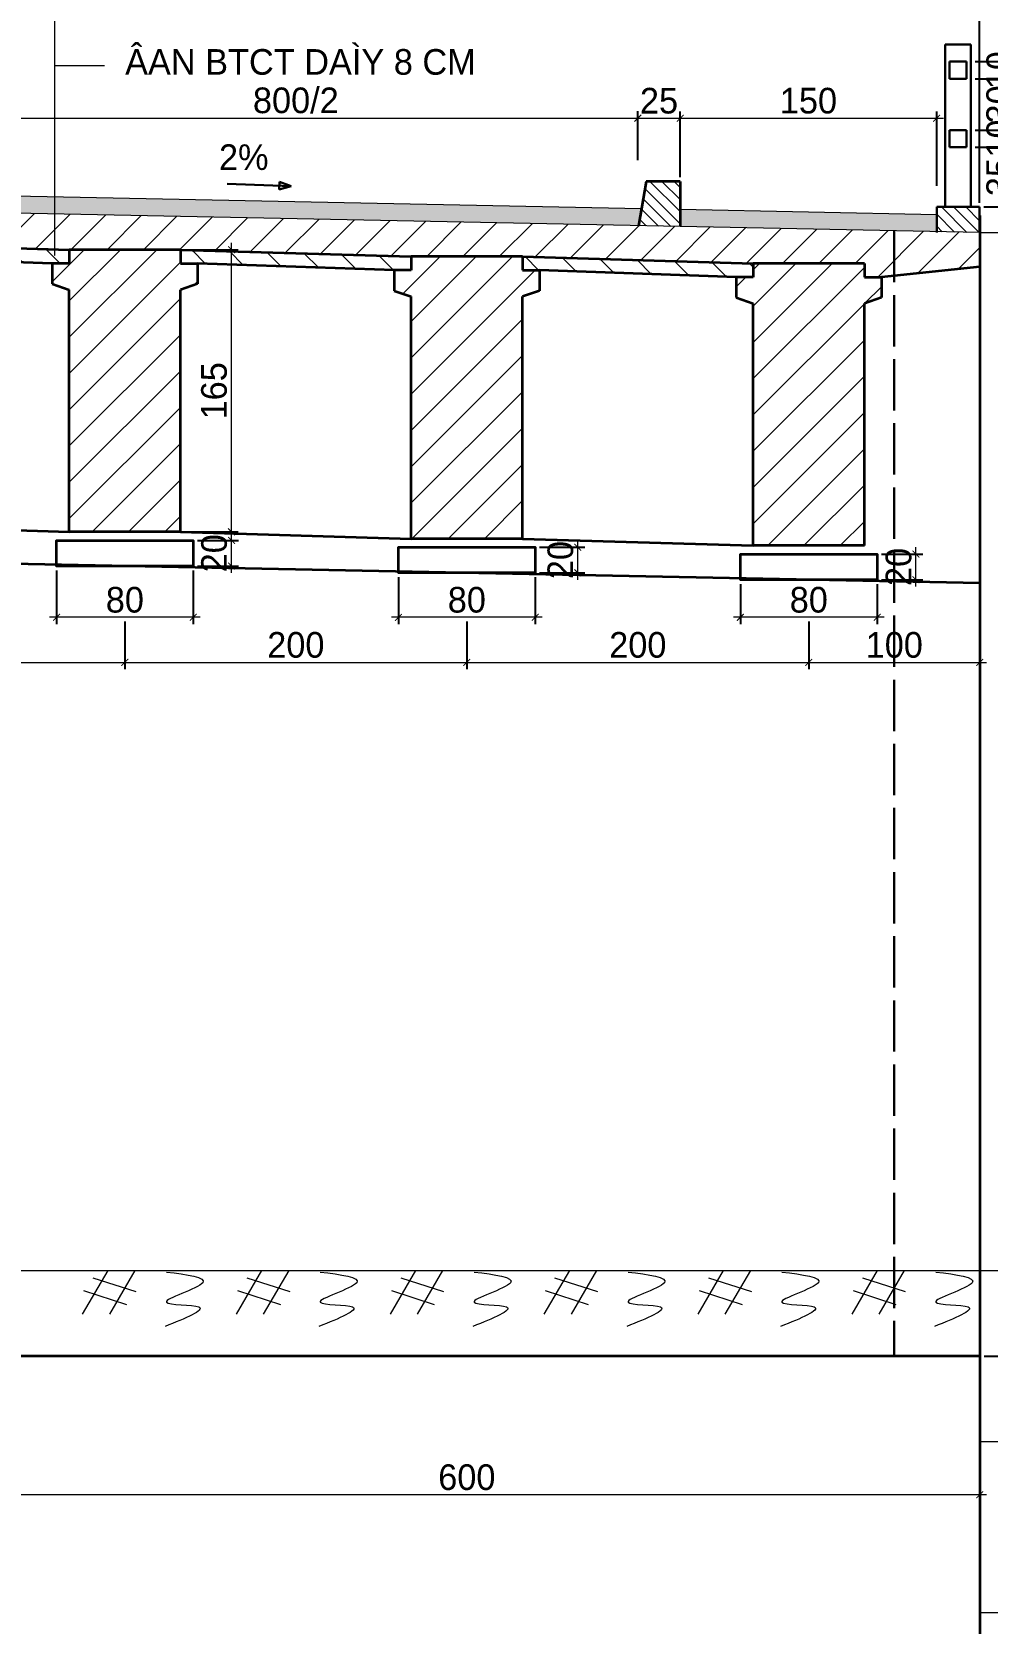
# Model space of a CAD drawing. Header units: millimetres. Extents: x -354608 to 492029, y -885357 to -234285.
# Drawn here: x 8360 to 36297, y -650065 to -603530 of the extents above; entities that cross this region are included whole.
import ezdxf

# ---------------------------------------------------------------- set-up
doc = ezdxf.new("R2010")
doc.units = ezdxf.units.MM
doc.header["$LTSCALE"] = 0.25
doc.header["$MEASUREMENT"] = 0
doc.header["$PDMODE"] = 34
doc.linetypes.add('ACAD_ISO02W100', pattern=[15, 12, -3])
doc.linetypes.add('ACAD_ISO04W100', pattern=[30, 24, -3, 0, -3])
doc.layers.get('0').update_dxf_attribs({"lineweight": 30})
for name, color, linetype, lineweight in [('!coban', 142, 'Continuous', 30), ('!text', 130, 'Continuous', 20), ('2', 253, 'Continuous', 15), ('dam', 1, 'Continuous', 35), ('duong 2', 2, 'Continuous', 13), ('duong 3', 3, 'Continuous', 30), ('duongtam', 3, 'ACAD_ISO04W100', 18), ('dut', 2, 'ACAD_ISO02W100', 30)]:
    doc.layers.add(name, color=color, linetype=linetype, lineweight=lineweight)
doc.styles.add('K-THUOC', font='11_3664_VSWICONN.TTF')
doc.styles.get("Standard").update_dxf_attribs({"font": 'VNswitzerlandcondlight.TTF'})
doc.dimstyles.new('tl 1.50', dxfattribs={"dimscale": 250, "dimtxt": 3, "dimasz": 0.8, "dimexe": 0.8, "dimexo": 0.5, "dimgap": 0.5, "dimtad": 1, "dimdec": 0, "dimlfac": 0.02, "dimzin": 0, "dimdsep": 46, "dimtxsty": 'K-THUOC', "dimblk": 'ARCHTICK', "dimcen": 1, "dimdle": 0.8, "dimclrd": 256, "dimclrt": 256, "dimadec": 0, "dimazin": 0, "dimtfac": 1, "dimtdec": 0, "dimtmove": 0, "dimatfit": 3, "dimfxl": 0, "dimfrac": 2, "dimtolj": 1, "dimtzin": 0, "dimlwd": -1, "dimarcsym": 0})
pattern_1 = [(135, (-197268.61, -785482.52), (-176.7767, -176.7767), [])]

# ---------------------------------------------------------------- blocks, each defined once
blk = doc.blocks.new('_ArchTick')
at = {"color": 0, "linetype": 'ByBlock', "const_width": 0.15}
blk.add_lwpolyline([(-0.5, -0.5), (0.5, 0.5)], dxfattribs=at)
blk = doc.blocks.new('*D374')
at = {"layer": '2', "color": 0, "lineweight": -2}
for p, q in [((6081, -608178), (6081, -605853)), ((26081, -607280), (26081, -605853))]:
    blk.add_line(p, q, dxfattribs=at)
at = {"layer": '2'}
blk.add_line((5881, -606053), (26281, -606053), dxfattribs=at)
at = {"layer": 'Defpoints', "color": 0}
for p in [(26081, -606053), (26081, -607405), (6081, -608303)]:
    blk.add_point(p, dxfattribs=at)
at = {"layer": '2', "xscale": 200, "yscale": 200, "zscale": 200, "rotation": 180}
blk.add_blockref('_ArchTick', (6081, -606053), dxfattribs=at)
at = {"layer": '2', "xscale": 200, "yscale": 200, "zscale": 200}
blk.add_blockref('_ArchTick', (26081, -606053), dxfattribs=at)
at = {"layer": '2', "insert": (16081, -605539), "char_height": 750, "attachment_point": 5, "style": 'K-THUOC'}
blk.add_mtext('\\A1;800/2', dxfattribs=at)
blk = doc.blocks.new('*D375')
at = {"layer": '2', "color": 0, "lineweight": -2}
for p, q in [((26081, -607280), (26081, -605856)), ((27321, -607777), (27321, -605856))]:
    blk.add_line(p, q, dxfattribs=at)
at = {"layer": '2'}
blk.add_line((25881, -606056), (27521, -606056), dxfattribs=at)
at = {"layer": 'Defpoints', "color": 0}
for p in [(27321, -606056), (26081, -607405), (27321, -607902)]:
    blk.add_point(p, dxfattribs=at)
at = {"layer": '2', "xscale": 200, "yscale": 200, "zscale": 200, "rotation": 180}
blk.add_blockref('_ArchTick', (26081, -606056), dxfattribs=at)
at = {"layer": '2', "xscale": 200, "yscale": 200, "zscale": 200}
blk.add_blockref('_ArchTick', (27321, -606056), dxfattribs=at)
at = {"layer": '2', "insert": (26701, -605549), "char_height": 750, "attachment_point": 5, "style": 'K-THUOC'}
blk.add_mtext('\\A1;25', dxfattribs=at)
blk = doc.blocks.new('*D376')
at = {"layer": '2', "color": 0, "lineweight": -2}
for p, q in [((27321, -607280), (27321, -605856)), ((34821, -608030), (34821, -605856))]:
    blk.add_line(p, q, dxfattribs=at)
at = {"layer": '2'}
blk.add_line((27121, -606056), (35021, -606056), dxfattribs=at)
at = {"layer": 'Defpoints', "color": 0}
for p in [(34821, -606056), (27321, -607405), (34821, -608155)]:
    blk.add_point(p, dxfattribs=at)
at = {"layer": '2', "xscale": 200, "yscale": 200, "zscale": 200, "rotation": 180}
blk.add_blockref('_ArchTick', (27321, -606056), dxfattribs=at)
at = {"layer": '2', "xscale": 200, "yscale": 200, "zscale": 200}
blk.add_blockref('_ArchTick', (34821, -606056), dxfattribs=at)
at = {"layer": '2', "insert": (31071, -605548), "char_height": 750, "attachment_point": 5, "style": 'K-THUOC'}
blk.add_mtext('\\A1;150', dxfattribs=at)
blk = doc.blocks.new('*D365')
at = {"layer": '2'}
blk.add_line((37162, -608852), (37162, -606702), dxfattribs=at)
at = {"layer": '2', "color": 0, "lineweight": -2}
for p, q in [((35946, -606902), (37362, -606902)), ((36196, -608652), (37362, -608652))]:
    blk.add_line(p, q, dxfattribs=at)
at = {"layer": 'Defpoints', "color": 0}
for p in [(35821, -606902), (37162, -606902), (36071, -608652)]:
    blk.add_point(p, dxfattribs=at)
at = {"layer": '2', "xscale": 200, "yscale": 200, "zscale": 200}
for p, rotation in [((37162, -606902), 90), ((37162, -608652), 270)]:
    blk.add_blockref('_ArchTick', p, dxfattribs=dict(at, rotation=rotation))
at = {"layer": '2', "insert": (36654, -607777), "char_height": 750, "attachment_point": 5, "rotation": 90, "style": 'K-THUOC'}
blk.add_mtext('\\A1;35', dxfattribs=at)
blk = doc.blocks.new('*D366')
at = {"layer": '2'}
blk.add_line((37162, -607102), (37162, -606202), dxfattribs=at)
at = {"layer": '2', "color": 0, "lineweight": -2}
for p, q in [((35946, -606402), (37362, -606402)), ((35946, -606902), (37362, -606902))]:
    blk.add_line(p, q, dxfattribs=at)
at = {"layer": 'Defpoints', "color": 0}
for p in [(35821, -606402), (37162, -606402), (35821, -606902)]:
    blk.add_point(p, dxfattribs=at)
at = {"layer": '2', "xscale": 200, "yscale": 200, "zscale": 200}
for p, rotation in [((37162, -606402), 90), ((37162, -606902), 270)]:
    blk.add_blockref('_ArchTick', p, dxfattribs=dict(at, rotation=rotation))
at = {"layer": '2', "insert": (36654, -606652), "char_height": 750, "attachment_point": 5, "rotation": 90, "style": 'K-THUOC'}
blk.add_mtext('\\A1;10', dxfattribs=at)
blk = doc.blocks.new('*D367')
at = {"layer": '2', "color": 0, "lineweight": -2}
for p, q in [((35946, -604902), (37362, -604902)), ((35946, -606402), (37362, -606402))]:
    blk.add_line(p, q, dxfattribs=at)
at = {"layer": '2'}
blk.add_line((37162, -606602), (37162, -604702), dxfattribs=at)
at = {"layer": 'Defpoints', "color": 0}
for p in [(35821, -604902), (37162, -604902), (35821, -606402)]:
    blk.add_point(p, dxfattribs=at)
at = {"layer": '2', "xscale": 200, "yscale": 200, "zscale": 200}
for p, rotation in [((37162, -604902), 90), ((37162, -606402), 270)]:
    blk.add_blockref('_ArchTick', p, dxfattribs=dict(at, rotation=rotation))
at = {"layer": '2', "insert": (36654, -605652), "char_height": 750, "attachment_point": 5, "rotation": 90, "style": 'K-THUOC'}
blk.add_mtext('\\A1;30', dxfattribs=at)
blk = doc.blocks.new('*D368')
at = {"layer": '2', "color": 0, "lineweight": -2}
for p, q in [((35946, -604402), (37362, -604402)), ((35946, -604902), (37362, -604902))]:
    blk.add_line(p, q, dxfattribs=at)
at = {"layer": '2'}
blk.add_line((37162, -604202), (37162, -605102), dxfattribs=at)
at = {"layer": 'Defpoints', "color": 0}
for p in [(35821, -604402), (35821, -604902), (37162, -604902)]:
    blk.add_point(p, dxfattribs=at)
at = {"layer": '2', "xscale": 200, "yscale": 200, "zscale": 200}
for p, rotation in [((37162, -604402), 90), ((37162, -604902), 270)]:
    blk.add_blockref('_ArchTick', p, dxfattribs=dict(at, rotation=rotation))
at = {"layer": '2', "insert": (36654, -604652), "char_height": 750, "attachment_point": 5, "rotation": 90, "style": 'K-THUOC'}
blk.add_mtext('\\A1;10', dxfattribs=at)
blk = doc.blocks.new('*D407')
at = {"layer": '2', "color": 0, "lineweight": -2}
for p, q in [((29081, -619678), (29081, -620851)), ((33081, -619678), (33081, -620851))]:
    blk.add_line(p, q, dxfattribs=at)
at = {"layer": '2'}
blk.add_line((33281, -620651), (28881, -620651), dxfattribs=at)
at = {"layer": 'Defpoints', "color": 0}
for p in [(29081, -619553), (33081, -619553), (29081, -620651)]:
    blk.add_point(p, dxfattribs=at)
at = {"layer": '2', "xscale": 200, "yscale": 200, "zscale": 200, "rotation": 180}
blk.add_blockref('_ArchTick', (29081, -620651), dxfattribs=at)
at = {"layer": '2', "xscale": 200, "yscale": 200, "zscale": 200}
blk.add_blockref('_ArchTick', (33081, -620651), dxfattribs=at)
at = {"layer": '2', "insert": (31081, -620143), "char_height": 750, "attachment_point": 5, "style": 'K-THUOC'}
blk.add_mtext('\\A1;80', dxfattribs=at)
blk = doc.blocks.new('*D408')
at = {"layer": '2', "color": 0, "lineweight": -2}
for p, q in [((19081, -619478), (19081, -620851)), ((23081, -619478), (23081, -620851))]:
    blk.add_line(p, q, dxfattribs=at)
at = {"layer": '2'}
blk.add_line((23281, -620651), (18881, -620651), dxfattribs=at)
at = {"layer": 'Defpoints', "color": 0}
for p in [(19081, -619353), (23081, -619353), (19081, -620651)]:
    blk.add_point(p, dxfattribs=at)
at = {"layer": '2', "xscale": 200, "yscale": 200, "zscale": 200, "rotation": 180}
blk.add_blockref('_ArchTick', (19081, -620651), dxfattribs=at)
at = {"layer": '2', "xscale": 200, "yscale": 200, "zscale": 200}
blk.add_blockref('_ArchTick', (23081, -620651), dxfattribs=at)
at = {"layer": '2', "insert": (21081, -620143), "char_height": 750, "attachment_point": 5, "style": 'K-THUOC'}
blk.add_mtext('\\A1;80', dxfattribs=at)
blk = doc.blocks.new('*D409')
at = {"layer": '2', "color": 0, "lineweight": -2}
for p, q in [((9081, -619278), (9081, -620851)), ((13081, -619278), (13081, -620851))]:
    blk.add_line(p, q, dxfattribs=at)
at = {"layer": '2'}
blk.add_line((13281, -620651), (8881, -620651), dxfattribs=at)
at = {"layer": 'Defpoints', "color": 0}
for p in [(9081, -619153), (13081, -619153), (9081, -620651)]:
    blk.add_point(p, dxfattribs=at)
at = {"layer": '2', "xscale": 200, "yscale": 200, "zscale": 200, "rotation": 180}
blk.add_blockref('_ArchTick', (9081, -620651), dxfattribs=at)
at = {"layer": '2', "xscale": 200, "yscale": 200, "zscale": 200}
blk.add_blockref('_ArchTick', (13081, -620651), dxfattribs=at)
at = {"layer": '2', "insert": (11081, -620143), "char_height": 750, "attachment_point": 5, "style": 'K-THUOC'}
blk.add_mtext('\\A1;80', dxfattribs=at)
blk = doc.blocks.new('*D410')
at = {"layer": '2', "color": 0, "lineweight": -2}
for p, q in [((33206, -618803), (34416, -618803)), ((33206, -619553), (34416, -619553))]:
    blk.add_line(p, q, dxfattribs=at)
at = {"layer": '2'}
blk.add_line((34216, -619753), (34216, -618603), dxfattribs=at)
at = {"layer": 'Defpoints', "color": 0}
for p in [(33081, -618803), (34216, -618803), (33081, -619553)]:
    blk.add_point(p, dxfattribs=at)
at = {"layer": '2', "xscale": 200, "yscale": 200, "zscale": 200}
for p, rotation in [((34216, -618803), 90), ((34216, -619553), 270)]:
    blk.add_blockref('_ArchTick', p, dxfattribs=dict(at, rotation=rotation))
at = {"layer": '2', "insert": (33709, -619178), "char_height": 750, "attachment_point": 5, "rotation": 90, "style": 'K-THUOC'}
blk.add_mtext('\\A1;20', dxfattribs=at)
blk = doc.blocks.new('*D405')
at = {"layer": '2'}
blk.add_line((24328, -619553), (24328, -618403), dxfattribs=at)
at = {"layer": '2', "color": 0, "lineweight": -2}
for p, q in [((23206, -618603), (24528, -618603)), ((23206, -619353), (24528, -619353))]:
    blk.add_line(p, q, dxfattribs=at)
at = {"layer": 'Defpoints', "color": 0}
for p in [(23081, -618603), (24328, -618603), (23081, -619353)]:
    blk.add_point(p, dxfattribs=at)
at = {"layer": '2', "xscale": 200, "yscale": 200, "zscale": 200}
for p, rotation in [((24328, -618603), 90), ((24328, -619353), 270)]:
    blk.add_blockref('_ArchTick', p, dxfattribs=dict(at, rotation=rotation))
at = {"layer": '2', "insert": (23820, -618978), "char_height": 750, "attachment_point": 5, "rotation": 90, "style": 'K-THUOC'}
blk.add_mtext('\\A1;20', dxfattribs=at)
blk = doc.blocks.new('*D406')
at = {"layer": '2', "color": 0, "lineweight": -2}
for p, q in [((13206, -618403), (14401, -618403)), ((13206, -619153), (14401, -619153))]:
    blk.add_line(p, q, dxfattribs=at)
at = {"layer": '2'}
blk.add_line((14201, -619353), (14201, -618203), dxfattribs=at)
at = {"layer": 'Defpoints', "color": 0}
for p in [(13081, -618403), (14201, -618403), (13081, -619153)]:
    blk.add_point(p, dxfattribs=at)
at = {"layer": '2', "xscale": 200, "yscale": 200, "zscale": 200}
for p, rotation in [((14201, -618403), 90), ((14201, -619153), 270)]:
    blk.add_blockref('_ArchTick', p, dxfattribs=dict(at, rotation=rotation))
at = {"layer": '2', "insert": (13693, -618778), "char_height": 750, "attachment_point": 5, "rotation": 90, "style": 'K-THUOC'}
blk.add_mtext('\\A1;20', dxfattribs=at)
blk = doc.blocks.new('*D411')
at = {"layer": '2', "color": 0, "lineweight": -2}
for p, q in [((11081, -620776), (11081, -622169)), ((1081, -621214), (1081, -622169))]:
    blk.add_line(p, q, dxfattribs=at)
at = {"layer": '2'}
blk.add_line((881, -621969), (11281, -621969), dxfattribs=at)
at = {"layer": 'Defpoints', "color": 0}
for p in [(11081, -620651), (1081, -621089), (11081, -621969)]:
    blk.add_point(p, dxfattribs=at)
at = {"layer": '2', "xscale": 200, "yscale": 200, "zscale": 200, "rotation": 180}
blk.add_blockref('_ArchTick', (1081, -621969), dxfattribs=at)
at = {"layer": '2', "xscale": 200, "yscale": 200, "zscale": 200}
blk.add_blockref('_ArchTick', (11081, -621969), dxfattribs=at)
at = {"layer": '2', "insert": (6081, -621462), "char_height": 750, "attachment_point": 5, "style": 'K-THUOC'}
blk.add_mtext('\\A1;200', dxfattribs=at)
blk = doc.blocks.new('*D412')
at = {"layer": '2', "color": 0, "lineweight": -2}
for p, q in [((11081, -620776), (11081, -622169)), ((21081, -620776), (21081, -622169))]:
    blk.add_line(p, q, dxfattribs=at)
at = {"layer": '2'}
blk.add_line((10881, -621969), (21281, -621969), dxfattribs=at)
at = {"layer": 'Defpoints', "color": 0}
for p in [(11081, -620651), (21081, -620651), (21081, -621969)]:
    blk.add_point(p, dxfattribs=at)
at = {"layer": '2', "xscale": 200, "yscale": 200, "zscale": 200, "rotation": 180}
blk.add_blockref('_ArchTick', (11081, -621969), dxfattribs=at)
at = {"layer": '2', "xscale": 200, "yscale": 200, "zscale": 200}
blk.add_blockref('_ArchTick', (21081, -621969), dxfattribs=at)
at = {"layer": '2', "insert": (16081, -621462), "char_height": 750, "attachment_point": 5, "style": 'K-THUOC'}
blk.add_mtext('\\A1;200', dxfattribs=at)
blk = doc.blocks.new('*D413')
at = {"layer": '2', "color": 0, "lineweight": -2}
for p, q in [((21081, -620776), (21081, -622169)), ((31081, -620776), (31081, -622169))]:
    blk.add_line(p, q, dxfattribs=at)
at = {"layer": '2'}
blk.add_line((20881, -621969), (31281, -621969), dxfattribs=at)
at = {"layer": 'Defpoints', "color": 0}
for p in [(21081, -620651), (31081, -620651), (31081, -621969)]:
    blk.add_point(p, dxfattribs=at)
at = {"layer": '2', "xscale": 200, "yscale": 200, "zscale": 200, "rotation": 180}
blk.add_blockref('_ArchTick', (21081, -621969), dxfattribs=at)
at = {"layer": '2', "xscale": 200, "yscale": 200, "zscale": 200}
blk.add_blockref('_ArchTick', (31081, -621969), dxfattribs=at)
at = {"layer": '2', "insert": (26081, -621462), "char_height": 750, "attachment_point": 5, "style": 'K-THUOC'}
blk.add_mtext('\\A1;200', dxfattribs=at)
blk = doc.blocks.new('*D414')
at = {"layer": '2', "color": 0, "lineweight": -2}
for p, q in [((36081, -619778), (36081, -622169)), ((31081, -620776), (31081, -622169))]:
    blk.add_line(p, q, dxfattribs=at)
at = {"layer": '2'}
blk.add_line((30881, -621969), (36281, -621969), dxfattribs=at)
at = {"layer": 'Defpoints', "color": 0}
for p in [(36081, -619653), (31081, -620651), (36081, -621969)]:
    blk.add_point(p, dxfattribs=at)
at = {"layer": '2', "xscale": 200, "yscale": 200, "zscale": 200, "rotation": 180}
blk.add_blockref('_ArchTick', (31081, -621969), dxfattribs=at)
at = {"layer": '2', "xscale": 200, "yscale": 200, "zscale": 200}
blk.add_blockref('_ArchTick', (36081, -621969), dxfattribs=at)
at = {"layer": '2', "insert": (33581, -621462), "char_height": 750, "attachment_point": 5, "style": 'K-THUOC'}
blk.add_mtext('\\A1;100', dxfattribs=at)
blk = doc.blocks.new('*D415')
at = {"layer": '2', "color": 0, "lineweight": -2}
for p, q in [((12831, -609903), (14399, -609903)), ((12831, -618153), (14399, -618153))]:
    blk.add_line(p, q, dxfattribs=at)
at = {"layer": '2'}
blk.add_line((14199, -618353), (14199, -609703), dxfattribs=at)
at = {"layer": 'Defpoints', "color": 0}
for p in [(12706, -609903), (14199, -609903), (12706, -618153)]:
    blk.add_point(p, dxfattribs=at)
at = {"layer": '2', "xscale": 200, "yscale": 200, "zscale": 200}
for p, rotation in [((14199, -609903), 90), ((14199, -618153), 270)]:
    blk.add_blockref('_ArchTick', p, dxfattribs=dict(at, rotation=rotation))
at = {"layer": '2', "insert": (13691, -614028), "char_height": 750, "attachment_point": 5, "rotation": 90, "style": 'K-THUOC'}
blk.add_mtext('\\A1;165', dxfattribs=at)
blk = doc.blocks.new('*D421')
at = {"layer": '2', "color": 0, "lineweight": -2}
for p, q in [((6081, -642378), (6081, -646509)), ((36081, -642378), (36081, -646509))]:
    blk.add_line(p, q, dxfattribs=at)
at = {"layer": '2'}
blk.add_line((36281, -646309), (5881, -646309), dxfattribs=at)
at = {"layer": 'Defpoints', "color": 0}
for p in [(6081, -642253), (36081, -642253), (6081, -646309)]:
    blk.add_point(p, dxfattribs=at)
at = {"layer": '2', "xscale": 200, "yscale": 200, "zscale": 200, "rotation": 180}
blk.add_blockref('_ArchTick', (6081, -646309), dxfattribs=at)
at = {"layer": '2', "xscale": 200, "yscale": 200, "zscale": 200}
blk.add_blockref('_ArchTick', (36081, -646309), dxfattribs=at)
at = {"layer": '2', "insert": (21081, -645801), "char_height": 750, "attachment_point": 5, "style": 'K-THUOC'}
blk.add_mtext('\\A1;600', dxfattribs=at)
blk = doc.blocks.new('*D701')
at = {"layer": '2', "color": 0, "lineweight": -2}
for p, q in [((6081, -602478), (6081, -598792)), ((36071, -608527), (36071, -598792))]:
    blk.add_line(p, q, dxfattribs=at)
at = {"layer": '2'}
blk.add_line((36271, -598992), (5881, -598992), dxfattribs=at)
at = {"layer": 'Defpoints', "color": 0}
for p in [(6081, -598992), (6081, -602603), (36071, -608652)]:
    blk.add_point(p, dxfattribs=at)
at = {"layer": '2', "xscale": 200, "yscale": 200, "zscale": 200, "rotation": 180}
blk.add_blockref('_ArchTick', (6081, -598992), dxfattribs=at)
at = {"layer": '2', "xscale": 200, "yscale": 200, "zscale": 200}
blk.add_blockref('_ArchTick', (36071, -598992), dxfattribs=at)
at = {"layer": '2', "insert": (21076, -598478), "char_height": 750, "attachment_point": 5, "style": 'K-THUOC'}
blk.add_mtext('\\A1;1200/2', dxfattribs=at)
blk = doc.blocks.new('*D702')
at = {"layer": '2'}
blk.add_line((37799, -652453), (37799, -642053), dxfattribs=at)
at = {"layer": '2', "color": 0, "lineweight": -2}
for p, q in [((36206, -642253), (37999, -642253)), ((36206, -652253), (37999, -652253))]:
    blk.add_line(p, q, dxfattribs=at)
at = {"layer": 'Defpoints', "color": 0}
for p in [(36081, -642253), (37799, -642253), (36081, -652253)]:
    blk.add_point(p, dxfattribs=at)
at = {"layer": '2', "xscale": 200, "yscale": 200, "zscale": 200}
for p, rotation in [((37799, -642253), 90), ((37799, -652253), 270)]:
    blk.add_blockref('_ArchTick', p, dxfattribs=dict(at, rotation=rotation))
at = {"layer": '2', "insert": (37291, -647253), "char_height": 750, "attachment_point": 5, "rotation": 90, "style": 'K-THUOC'}
blk.add_mtext('\\A1;200', dxfattribs=at)
blk = doc.blocks.new('dattn')
at = {"layer": 'duong 3', "lineweight": 13}
for p, q in [((0, 0), (-745, -1272)), ((793, 0), (48, -1272)), ((-434, -212), (820, -618)), ((-705, -585), (549, -991))]:
    blk.add_line(p, q, dxfattribs=at)
blk.add_spline([(1715, -44), (2779, -359), (1715, -930), (2661, -1067), (1675, -1638)], degree=3, dxfattribs=at)

msp = doc.modelspace()

# ---------------------------------------------------------------- hatches: boundary and pattern name
at = {"layer": '!text'}
h = msp.add_hatch(dxfattribs=at)
h.set_pattern_fill('ANSI31', color=2, scale=2000, angle=90, style=0)
h.set_pattern_definition(pattern_1)
h.paths.add_polyline_path([(27321.2, -607902.3), (26321.2, -607902.3), (26104.5, -609203), (27321.2, -609227.3)])
h = msp.add_hatch(color=2, dxfattribs=at)
h.paths.add_polyline_path([(-22668.8, -608877.5), (-22668.8, -609377.5), (-15158.8, -609227.3), (-15158.8, -608727.3)])
h.paths.add_polyline_path([(-14025, -608704.7), (-13942, -609203), (6081.2, -608802.5), (6081.2, -608302.5)])
h.paths.add_polyline_path([(6081.2, -608302.5), (6081.2, -608802.5), (9028.9, -608861.5), (9028.9, -608361.5)])
h.paths.add_polyline_path([(26104.5, -609203), (26187.5, -608704.7), (9028.9, -608361.5), (9028.9, -608861.5)])
h.paths.add_polyline_path([(27321.2, -608727.3), (27321.2, -609227.3), (34821.2, -609377.3), (34821.2, -608877.3)])
h = msp.add_hatch(dxfattribs=at)
h.set_pattern_fill('ANSI31', color=2, scale=2000, angle=90, style=0)
h.set_pattern_definition(pattern_1)
h.paths.add_polyline_path([(36071.2, -608652.3), (34821.2, -608652.3), (34821.2, -609377.3), (36071.2, -609402.3)])
at = {"layer": 'duong 2', "lineweight": 13}
h = msp.add_hatch(dxfattribs=at)
h.set_pattern_fill('ANSI31', color=256, scale=6000, style=0)
h.set_pattern_definition([(45, (-392314.4, -608666.4), (-530.3301, 530.3301), [])])
h.paths.add_polyline_path([(6081.2, -608802.5), (-23918.8, -609402.5), (-23918.8, -610402.5), (-21043.8, -610702.5), (-20543.8, -610702.5), (-20543.8, -610302.5), (-17293.8, -610302.5), (-10543.8, -610102.5), (-7293.8, -610102.5), (-543.8, -609902.5), (2706.2, -609902.5), (6081.2, -609802.5)])
h.paths.add_polyline_path([(36081.2, -609402.5), (6081.2, -608802.5), (6081.2, -609802.5), (9456.2, -609902.5), (12706.2, -609902.5), (19456.2, -610102.5), (22706.2, -610102.5), (29456.2, -610302.5), (32706.2, -610302.5), (32706.2, -610702.5), (33206.2, -610702.5), (36081.2, -610402.5)])
h = msp.add_hatch(dxfattribs=at)
h.set_pattern_fill('ANSI31', color=256, scale=6000, style=0)
h.set_pattern_definition([(45, (-197268.6, -622961.7), (-530.33, 530.33), [])])
h.paths.add_polyline_path([(-6793.8, -611102.5), (-6793.8, -610502.5), (-7293.8, -610502.5), (-7293.8, -610102.5), (-10543.8, -610102.5), (-10543.8, -610502.5), (-11043.8, -610502.5), (-11043.8, -611102.5), (-9418.8, -611652.5), (-9418.8, -616102.5), (-10543.8, -617102.5), (-10543.8, -618352.5), (-7293.8, -618352.5), (-7293.8, -617102.5), (-8418.8, -616102.5), (-8418.8, -611652.5)])
h.paths.add_polyline_path([(581.2, -615902.5), (-543.8, -616902.5), (-543.8, -618152.5), (2706.2, -618152.5), (2706.2, -616902.5), (1581.2, -615902.5), (1581.2, -611452.5), (3206.2, -610902.5), (3206.2, -610302.5), (2706.2, -610302.5), (2706.2, -609902.5), (-543.8, -609902.5), (-543.8, -610302.5), (-1043.8, -610302.5), (-1043.8, -610902.5), (581.2, -611452.5)])
h.paths.add_polyline_path([(9456.2, -618152.5), (12706.2, -618152.5), (12706.2, -611071.8), (13206.2, -610902.5), (13206.2, -610302.5), (12706.2, -610302.5), (12706.2, -609902.5), (9456.2, -609902.5), (9456.2, -610302.5), (8956.2, -610302.5), (8956.2, -610902.5), (9456.2, -611071.8)])
h.paths.add_polyline_path([(22706.2, -611271.8), (23206.2, -611102.5), (23206.2, -610502.5), (22706.2, -610502.5), (22706.2, -610102.5), (19456.2, -610102.5), (19456.2, -610502.5), (18956.2, -610502.5), (18956.2, -611102.5), (19456.2, -611271.8), (19456.2, -618352.5), (22706.2, -618352.5)])
h.paths.add_polyline_path([(29456.2, -618552.5), (32706.2, -618552.5), (32706.2, -611471.8), (33206.2, -611302.5), (33206.2, -610702.5), (32706.2, -610702.5), (32706.2, -610302.5), (29456.2, -610302.5), (29456.2, -610702.5), (28956.2, -610702.5), (28956.2, -611302.5), (29456.2, -611471.8)])
h = msp.add_hatch(dxfattribs=at)
h.set_pattern_fill('ANSI31', color=256, scale=6000, angle=90, style=0)
h.set_pattern_definition([(135, (-392314.4, -608666.4), (-530.3301, -530.3301), [])])
h.paths.add_polyline_path([(-1043.8, -610302.5), (-543.8, -610302.5), (-543.8, -609902.5), (-7293.8, -610102.5), (-7293.8, -610502.5), (-6793.8, -610502.5)])
h.paths.add_polyline_path([(8956.2, -610302.5), (9456.2, -610302.5), (9456.2, -609902.5), (6081.2, -609802.5), (6081.2, -610202.5)])
h.paths.add_polyline_path([(2706.2, -609902.5), (2706.2, -610302.5), (3206.2, -610302.5), (6081.2, -610202.5), (6081.2, -609802.5)])
h.paths.add_polyline_path([(18956.2, -610502.5), (19456.2, -610502.5), (19456.2, -610102.5), (12706.2, -609902.5), (12706.2, -610302.5), (13206.2, -610302.5)])
h.paths.add_polyline_path([(28956.2, -610702.5), (29456.2, -610702.5), (29456.2, -610302.5), (22706.2, -610102.5), (22706.2, -610502.5), (23206.2, -610502.5)])

# ---------------------------------------------------------------- linework, layer by layer
at = {"layer": '!coban'}
for p, q in [((14076.7, -607979), (15948, -608042.1)), ((15600.3, -607916.7), (15592.7, -608143.7)), ((15948, -608042.1), (15592.7, -608143.7)), ((15948, -608042.1), (15600.3, -607916.7))]:
    msp.add_line(p, q, dxfattribs=at)
at = {"layer": '!text', "color": 2}
for p, q in [((26187.5, -608704.7), (6081.2, -608302.5)), ((36081.2, -609402.5), (6081.2, -608802.5)), ((34821.2, -608877.3), (27321.2, -608727.3)), ((36081.2, -608902.5), (36071.2, -608902.3)), ((36081.2, -640192), (36081.2, -645192))]:
    msp.add_line(p, q, dxfattribs=at)
at = {"layer": '2'}
for p, q in [((36081.2, -609402.5), (38581.2, -609402.5)), ((6081.2, -639752.5), (68931.2, -639752.5))]:
    msp.add_line(p, q, dxfattribs=at)
at = {"layer": 'dam'}
for p, q in [((26321.2, -607902.3), (26104.5, -609203)), ((27321.2, -607902.3), (26321.2, -607902.3)), ((27321.2, -607902.3), (27321.2, -609227.3)), ((36081.2, -608902.5), (36081.2, -610402.5)), ((6081.2, -609802.5), (9456.2, -609902.5)), ((12706.2, -609902.5), (9456.2, -609902.5)), ((9456.2, -609902.5), (9456.2, -610302.5)), ((12706.2, -609902.5), (12706.2, -610302.5)), ((12706.2, -609902.5), (19456.2, -610102.5)), ((8956.2, -610302.5), (6081.2, -610202.5)), ((9456.2, -610302.5), (8956.2, -610302.5)), ((8956.2, -610302.5), (8956.2, -610902.5)), ((12706.2, -610302.5), (13206.2, -610302.5)), ((13206.2, -610302.5), (13206.2, -610902.5)), ((18956.2, -610502.5), (13206.2, -610302.5)), ((19456.2, -610502.5), (18956.2, -610502.5)), ((18956.2, -610502.5), (18956.2, -611102.5)), ((22706.2, -610102.5), (19456.2, -610102.5)), ((19456.2, -610102.5), (19456.2, -610502.5)), ((22706.2, -610102.5), (22706.2, -610502.5)), ((22706.2, -610102.5), (29456.2, -610302.5)), ((22706.2, -610502.5), (23206.2, -610502.5)), ((23206.2, -610502.5), (23206.2, -611102.5)), ((28956.2, -610702.5), (23206.2, -610502.5)), ((32706.2, -610302.5), (29456.2, -610302.5)), ((29456.2, -610302.5), (29456.2, -610702.5)), ((32706.2, -610302.5), (32706.2, -610702.5)), ((36081.2, -610402.5), (33206.2, -610702.5)), ((36081.2, -610402.5), (36081.2, -652252.5)), ((8956.2, -610902.5), (9456.2, -611071.8)), ((13206.2, -610902.5), (12706.2, -611071.8)), ((29456.2, -610702.5), (28956.2, -610702.5)), ((28956.2, -610702.5), (28956.2, -611302.5)), ((32706.2, -610702.5), (33206.2, -610702.5)), ((33206.2, -610702.5), (33206.2, -611302.5)), ((9456.2, -618152.5), (9456.2, -611071.8)), ((12706.2, -618152.5), (12706.2, -611071.8)), ((18956.2, -611102.5), (19456.2, -611271.8)), ((19456.2, -618352.5), (19456.2, -611271.8)), ((23206.2, -611102.5), (22706.2, -611271.8)), ((22706.2, -618352.5), (22706.2, -611271.8)), ((28956.2, -611302.5), (29456.2, -611471.8)), ((29456.2, -618552.5), (29456.2, -611471.8)), ((33206.2, -611302.5), (32706.2, -611471.8)), ((32706.2, -618552.5), (32706.2, -611471.8)), ((6081.2, -618052.5), (9456.2, -618152.5)), ((12706.2, -618152.5), (9456.2, -618152.5)), ((12706.2, -618152.5), (19456.2, -618352.5)), ((22706.2, -618352.5), (19456.2, -618352.5)), ((22706.2, -618352.5), (29456.2, -618552.5)), ((32706.2, -618552.5), (29456.2, -618552.5)), ((36081.2, -619652.5), (6081.2, -619052.5)), ((6081.2, -642252.5), (36081.2, -642252.5))]:
    msp.add_line(p, q, dxfattribs=at)
for points in [[(13081.2, -619152.5), (9081.2, -619152.5), (9081.2, -618402.5), (13081.2, -618402.5)], [(23081.2, -619352.5), (19081.2, -619352.5), (19081.2, -618602.5), (23081.2, -618602.5)], [(33081.2, -619552.5), (29081.2, -619552.5), (29081.2, -618802.5), (33081.2, -618802.5)]]:
    msp.add_lwpolyline(points, close=True, dxfattribs=at)
at = {"layer": 'duong 3'}
for p, q in [((35821.2, -603902.3), (35071.2, -603902.3)), ((35071.2, -603902.3), (35071.2, -608652.3)), ((35821.2, -603902.3), (35821.2, -608652.3)), ((35696.2, -604402.3), (35196.2, -604402.3)), ((35196.2, -604402.3), (35196.2, -604902.3)), ((35696.2, -604402.3), (35696.2, -604902.3)), ((35696.2, -604902.3), (35196.2, -604902.3)), ((35696.2, -606402.3), (35196.2, -606402.3)), ((35196.2, -606402.3), (35196.2, -606902.3)), ((35696.2, -606402.3), (35696.2, -606902.3)), ((35696.2, -606902.3), (35196.2, -606902.3)), ((34821.2, -608652.3), (34821.2, -609402.3)), ((36071.2, -608652.3), (34821.2, -608652.3)), ((36071.2, -609402.3), (36071.2, -608652.3))]:
    msp.add_line(p, q, dxfattribs=at)
at = {"layer": 'duongtam'}
for p, q in [((9028.9, -610081.9), (9028.9, -599921.7)), ((9028.9, -604513.8), (10481.9, -604513.8))]:
    msp.add_line(p, q, dxfattribs=at)
at = {"layer": 'dut', "ltscale": 500}
msp.add_line((33581.2, -609352.5), (33581.2, -642252.5), dxfattribs=at)
at = {"layer": 'dut', "lineweight": 15, "ltscale": 500}
for p, q in [((36081.2, -644752.5), (73931.2, -644752.5)), ((36081.2, -649752.5), (72181.2, -649752.5))]:
    msp.add_line(p, q, dxfattribs=at)

# ---------------------------------------------------------------- block references
at = {"layer": '!text', "color": 2}
for p in [(10581.2, -639752.5), (15081.2, -639752.5), (19581.2, -639752.5), (24081.2, -639752.5), (28581.2, -639752.5), (33081.2, -639752.5)]:
    msp.add_blockref('dattn', p, dxfattribs=at)

# ---------------------------------------------------------------- texts
at = {"layer": 'duong 3', "char_height": 750, "width": 50000}
for s, insert, attachment_point in [('ÂAN BTCT DAÌY 8 CM', (11088.1, -604034.5), 1), ('2%', (15282.5, -606820.7), 3)]:
    msp.add_mtext(s, dxfattribs=dict(at, insert=insert, attachment_point=attachment_point))

# ---------------------------------------------------------------- dimensions: what is measured, and where the dimension line sits
at = {"layer": '2'}
for base, p1, p2, text, picture, middle in [((6081.2, -598991.7), (36071.2, -608652.3), (6081.2, -602602.7), '1200/2', '*D701', (21076.2, -598478.1)), ((26081.2, -606053.1), (6081.2, -608302.5), (26081.2, -607405.3), '800/2', '*D374', (16081.2, -605539.5))]:
    dim = msp.add_linear_dim(base=base, p1=p1, p2=p2, text=text, dimstyle='tl 1.50', dxfattribs=at)
    dim.commit()
    dim.dimension.update_dxf_attribs({"geometry": picture, "text_midpoint": middle})
for base, p1, p2, picture, middle in [((37161.6, -604902.3), (35821.2, -604402.3), (35821.2, -604902.3), '*D368', (37161.6, -604652.3)), ((37161.6, -606402.3), (35821.2, -606902.3), (35821.2, -606402.3), '*D366', (37161.6, -606652.3))]:
    dim = msp.add_linear_dim(base=base, p1=p1, p2=p2, angle=90, dimstyle='tl 1.50', dxfattribs=at)
    dim.commit()
    dim.dimension.update_dxf_attribs({"geometry": picture, "text_midpoint": middle, "dimtype": 160})
for base, p1, p2, angle, picture, middle in [((37161.6, -604902.3), (35821.2, -606402.3), (35821.2, -604902.3), 90, '*D367', (36653.8, -605652.3)), ((37161.6, -606902.3), (36071.2, -608652.3), (35821.2, -606902.3), 90, '*D365', (36653.8, -607777.3)), ((14199.1, -609902.5), (12706.2, -618152.5), (12706.2, -609902.5), 90, '*D415', (13691.3, -614027.5)), ((9081.2, -620650.7), (13081.2, -619152.5), (9081.2, -619152.5), 180, '*D409', (11081.2, -620143)), ((19081.2, -620650.7), (23081.2, -619352.5), (19081.2, -619352.5), 180, '*D408', (21081.2, -620143)), ((29081.2, -620650.7), (33081.2, -619552.5), (29081.2, -619552.5), 180, '*D407', (31081.2, -620143)), ((37798.6, -642252.5), (36081.2, -652252.5), (36081.2, -642252.5), 90, '*D702', (37290.8, -647252.5))]:
    dim = msp.add_linear_dim(base=base, p1=p1, p2=p2, angle=angle, dimstyle='tl 1.50', dxfattribs=at)
    dim.commit()
    dim.dimension.update_dxf_attribs({"geometry": picture, "text_midpoint": middle})
for base, p1, p2, picture, middle in [((27321.2, -606055.9), (26081.2, -607405.3), (27321.2, -607902.3), '*D375', (26701.2, -605548.8)), ((34821.2, -606055.9), (27321.2, -607405.3), (34821.2, -608155.3), '*D376', (31071.2, -605548.1)), ((36081.2, -621969.3), (31081.2, -620650.7), (36081.2, -619652.5), '*D414', (33581.2, -621461.5)), ((11081.2, -621969.3), (1081.2, -621088.5), (11081.2, -620650.7), '*D411', (6081.2, -621461.5)), ((21081.2, -621969.3), (11081.2, -620650.7), (21081.2, -620650.7), '*D412', (16081.2, -621461.5)), ((31081.2, -621969.3), (21081.2, -620650.7), (31081.2, -620650.7), '*D413', (26081.2, -621461.5)), ((6081.2, -646308.9), (36081.2, -642252.5), (6081.2, -642252.5), '*D421', (21081.2, -645801.2))]:
    dim = msp.add_linear_dim(base=base, p1=p1, p2=p2, dimstyle='tl 1.50', dxfattribs=at)
    dim.commit()
    dim.dimension.update_dxf_attribs({"geometry": picture, "text_midpoint": middle})
for base, p1, p2, picture, middle in [((14201.1, -618402.5), (13081.2, -619152.5), (13081.2, -618402.5), '*D406', (14201.1, -618777.5)), ((24327.9, -618602.5), (23081.2, -619352.5), (23081.2, -618602.5), '*D405', (24327.9, -618977.5)), ((34216.5, -618802.5), (33081.2, -619552.5), (33081.2, -618802.5), '*D410', (34216.5, -619177.5))]:
    dim = msp.add_linear_dim(base=base, p1=p1, p2=p2, angle=90, text='20', dimstyle='tl 1.50', dxfattribs=at)
    dim.commit()
    dim.dimension.update_dxf_attribs({"geometry": picture, "text_midpoint": middle, "dimtype": 160})

doc.saveas('drawing.dxf')
